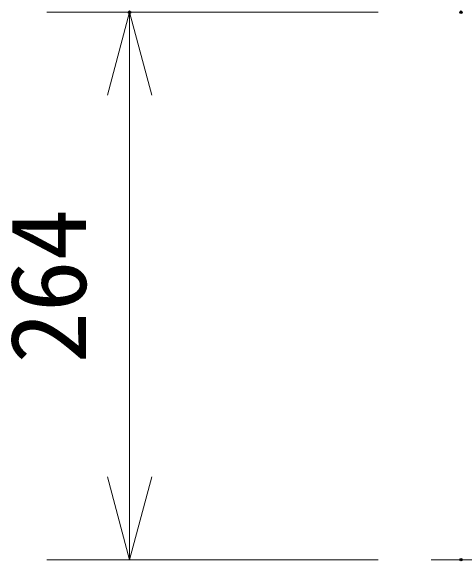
# Model space of a CAD drawing. Units: millimetres, scale not verified. Extents: x -62 to 63, y -56 to 57.
# Drawn here: x 4.02 to 14.98, y 17.79 to 31.08 of the extents above; entities that cross this region are included whole.
import ezdxf
from ezdxf.enums import TextEntityAlignment as Align

# ---------------------------------------------------------------- set-up
doc = ezdxf.new("R2010")
doc.units = ezdxf.units.MM
doc.header["$LTSCALE"] = 0.125
doc.header["$PDMODE"] = 32
doc.header["$PDSIZE"] = 0.0625
doc.linetypes.add('USER2', pattern=[8, 5, -1, 1, -1])
for name, color, linetype, lineweight in [('0-0_0', 7, 'Continuous', 18), ('0-4_GAIKEI', 1, 'Continuous', 18), ('0-5_SUNPO', 7, 'Continuous', 18)]:
    doc.layers.add(name, color=color, linetype=linetype, lineweight=lineweight)
doc.layers.add('0-1_DEFPOINTS', color=7, linetype='Continuous')
doc.styles.add('ＭＳ ゴシック', font='')
doc.styles.get('ＭＳ ゴシック').set_extended_font_data('MS Gothic')

# ---------------------------------------------------------------- blocks, each defined once
blk = doc.blocks.new('_OPEN30')
at = {"layer": '0-0_0'}
blk.add_line((0, 0), (-1, 0), dxfattribs=at)
blk.add_lwpolyline([(-1, 0.26795), (0, 0), (-1, -0.26795)], dxfattribs=at)
blk = doc.blocks.new('D6')
at = {"layer": '0-1_DEFPOINTS'}
for p in [(2.6345, 29.3472), (10.6345, 29.3472), (10.6345, 16.1189)]:
    blk.add_point(p, dxfattribs=at)
at = {"layer": '0-5_SUNPO'}
for p, q in [((8.6345, 29.3472), (0.6345, 29.3472)), ((2.6345, 18.1189), (2.6345, 27.3472)), ((8.6345, 16.1189), (0.6345, 16.1189))]:
    blk.add_line(p, q, dxfattribs=at)
at = {"layer": '0-5_SUNPO', "xscale": 2, "yscale": 2}
for p, rotation in [((2.6345, 29.3472), 89.99991), ((2.6345, 16.1189), 269.99991)]:
    blk.add_blockref('_OPEN30', p, dxfattribs=dict(at, rotation=rotation))
at = {"layer": '0-5_SUNPO', "style": 'ＭＳ ゴシック'}
blk.add_text('264', height=1.833, rotation=90, dxfattribs=at).set_placement((2.1345, 20.858), align=Align.BOTTOM_LEFT)

msp = doc.modelspace()

# ---------------------------------------------------------------- linework, layer by layer
at = {"layer": '0-4_GAIKEI', "color": 7}
msp.add_line((20.3009, 17.8176), (14.1672, 17.8176), dxfattribs=at)
at = {"layer": '0-4_GAIKEI', "color": 7, "linetype": 'USER2'}
msp.add_line((14.1805, 17.8176), (20.6192, 17.8176), dxfattribs=at)

# ---------------------------------------------------------------- block references
at = {"layer": '0-5_SUNPO'}
msp.add_blockref('D6', (4.2534, 1.6988), dxfattribs=at)

doc.saveas('drawing.dxf')
